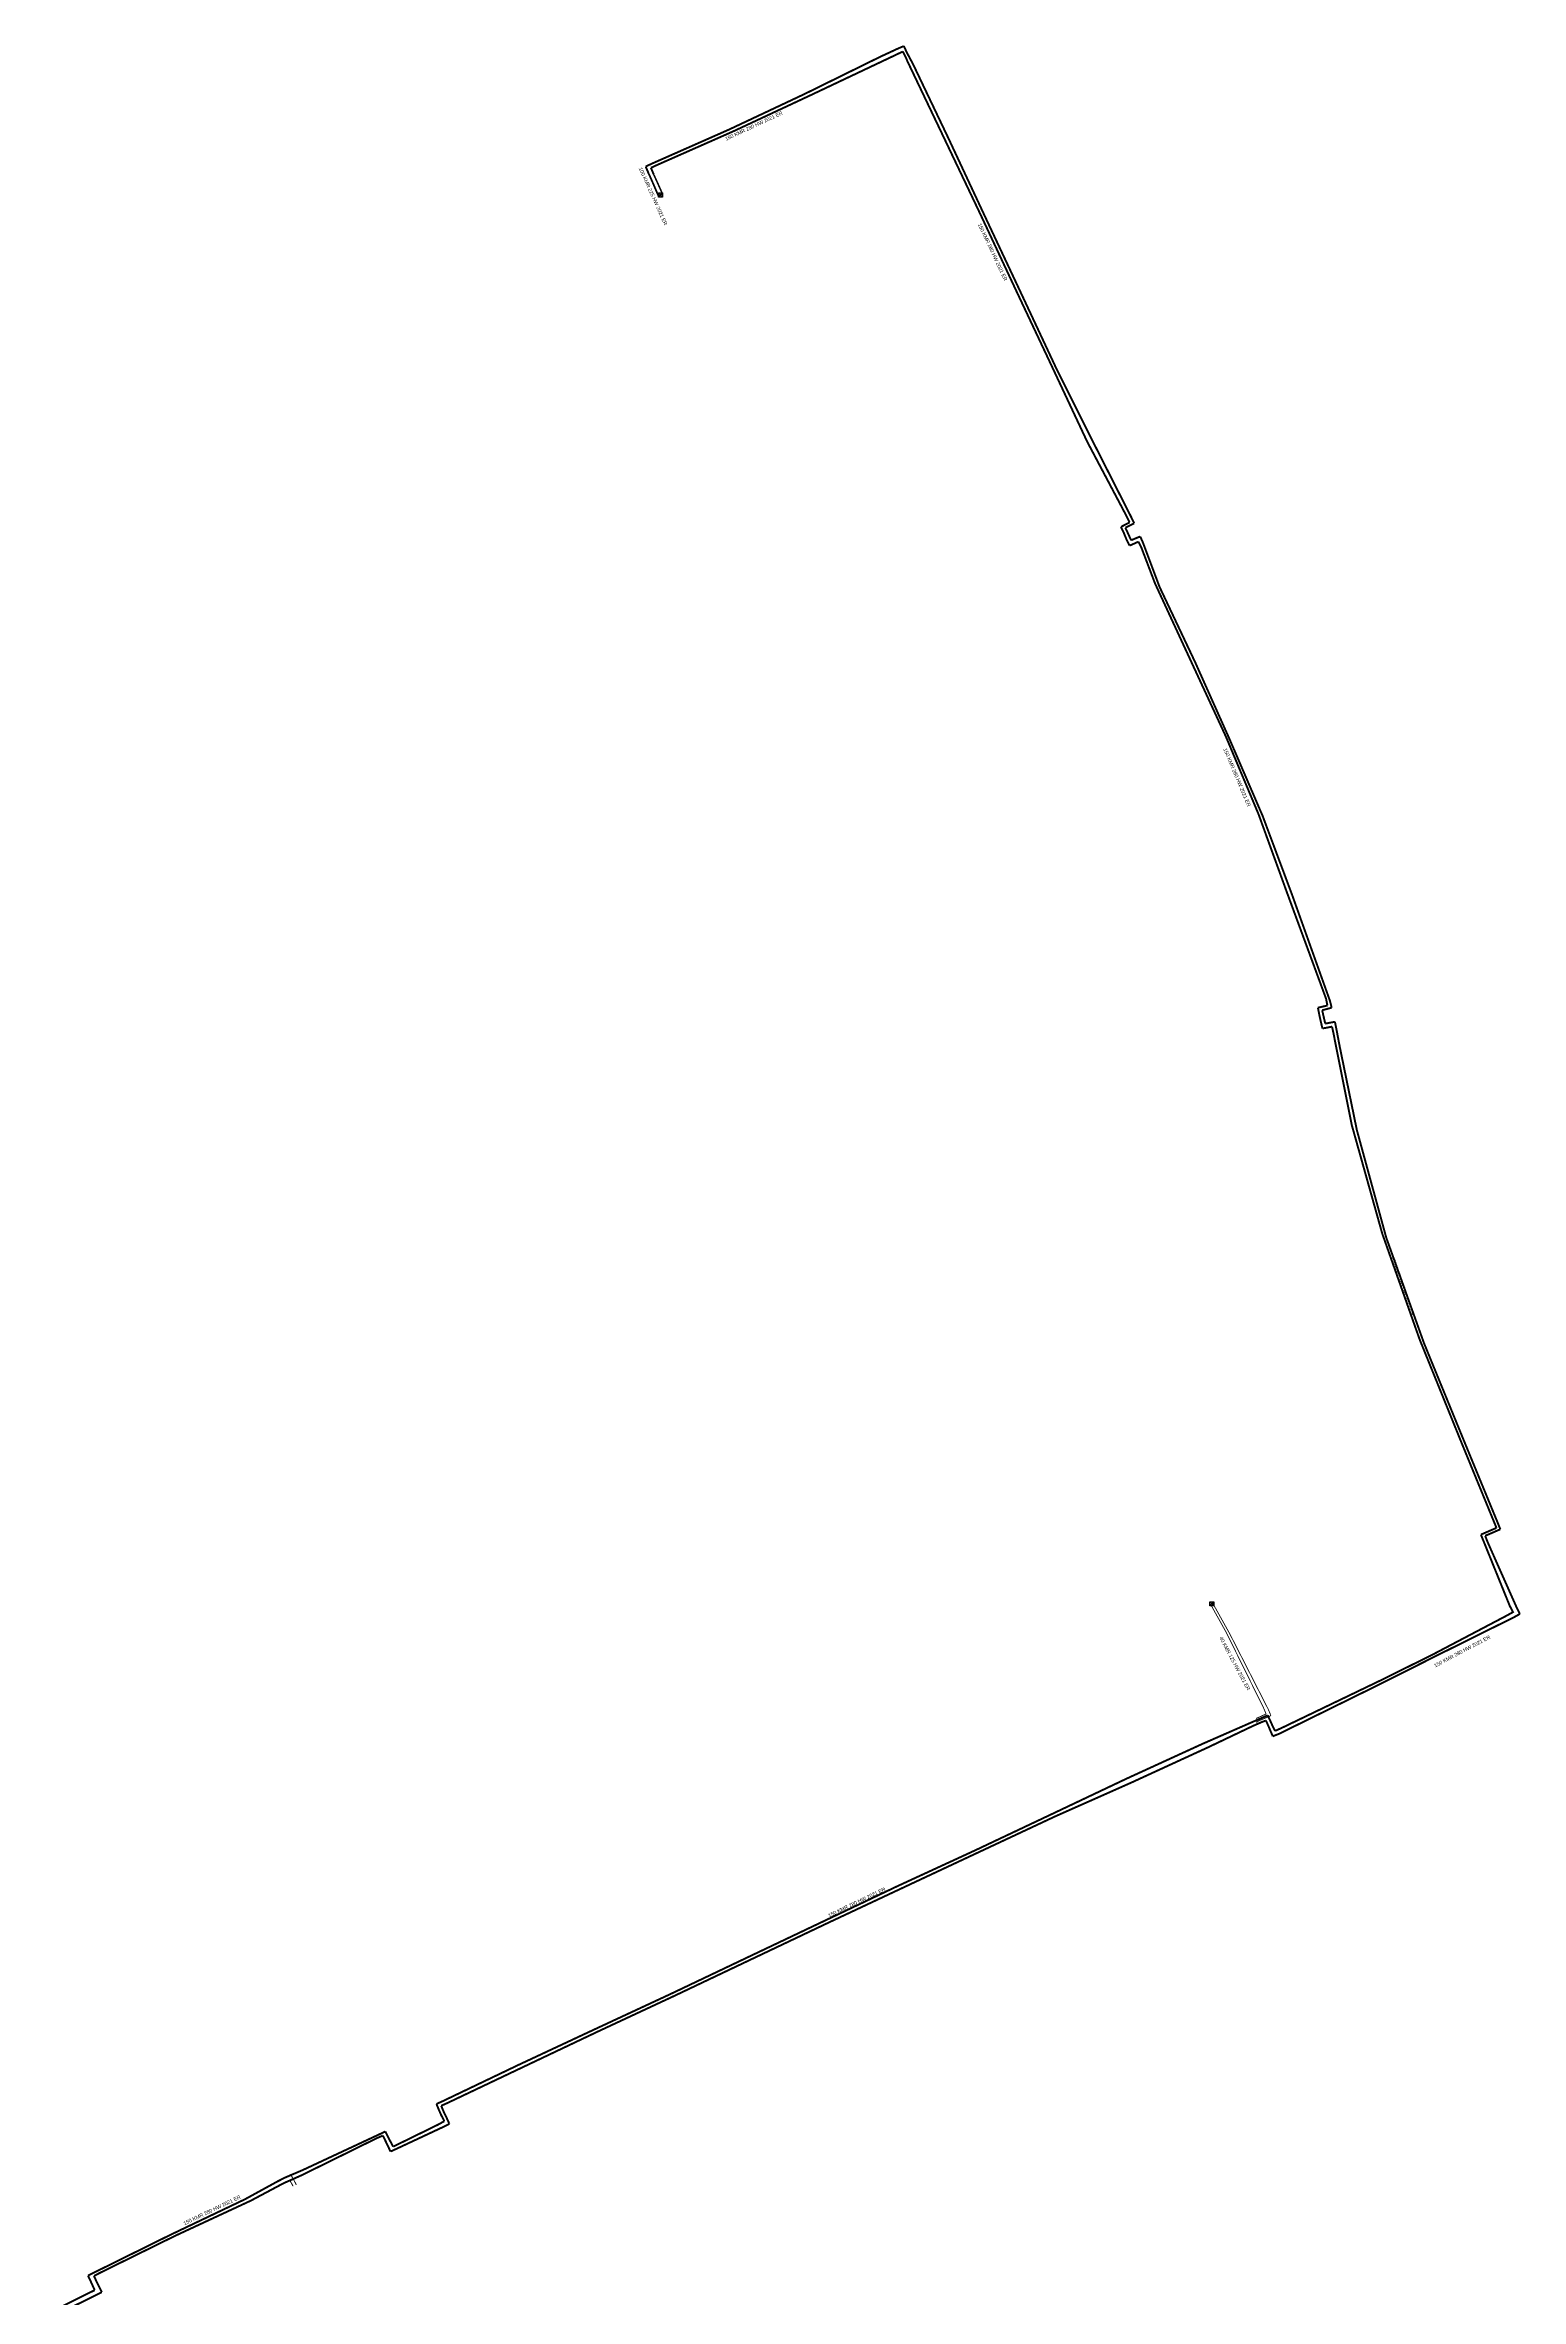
# Model space of a CAD drawing. Header units: metres. Extents: x 585854 to 590015, y 5316219 to 5318761.
# Drawn here: x 586193.3 to 586404.3, y 5317231.9 to 5317554 of the extents above; entities that cross this region are included whole.
import ezdxf
from ezdxf.enums import TextEntityAlignment as Align

# ---------------------------------------------------------------- set-up
doc = ezdxf.new("R2010")
doc.units = ezdxf.units.M
doc.header["$MEASUREMENT"] = 0
doc.layers.get('0').update_dxf_attribs({"color": 250, "linetype": 'CONTINUOUS'})
doc.styles.add('ARIAL NARROW', font='ARIAL.TTF', dxfattribs={"height": 3.3})

# ---------------------------------------------------------------- blocks, each defined once
blk = doc.blocks.new('FEW_GEBEINF-WOHN')
at = {"color": 0}
for p, q in [((-0.5, -0.5), (0.5, 0.5)), ((-0.5, 0.5), (0.5, -0.5))]:
    blk.add_line(p, q, dxfattribs=at)
blk.add_lwpolyline([(-0.5, 0.5), (0.5, 0.5), (0.5, -0.5), (-0.5, -0.5)], close=True, dxfattribs=at)

msp = doc.modelspace()

# ---------------------------------------------------------------- linework, layer by layer
at = {"layer": 'Fernwärme.Fernwärmeleitungen in Betrieb.Heizwasserleitung Rücklauf', "color": 254, "true_color": 0xccccff}
for points, const_width in [([(586316.07, 5317553.91), (586315.16, 5317553.52), (586312.66, 5317552.36), (586301.89, 5317547.06), (586291.03, 5317541.95), (586280.05, 5317537.1), (586279.16, 5317536.69)], 0.28), ([(586348.99, 5317485.69), (586348.57, 5317486.58), (586343.15, 5317497.26), (586337.79, 5317507.98), (586332.71, 5317518.83), (586327.61, 5317529.67), (586322.54, 5317540.52), (586317.38, 5317551.33), (586316.48, 5317553.01), (586316.07, 5317553.91)], 0.28), ([(586279.16, 5317536.69), (586279.55, 5317535.78), (586279.56, 5317535.75)], 0.28), ([(586279.56, 5317535.75), (586279.6, 5317535.66), (586279.95, 5317534.89), (586280.21, 5317534.29), (586280.48, 5317533.67), (586280.74, 5317533.06), (586281.01, 5317532.45), (586281.29, 5317532.62)], 0.255), ([(586347.74, 5317485.05), (586348.38, 5317485.38), (586348.99, 5317485.69)], 0.28), ([(586348.56, 5317483.26), (586348.15, 5317484.16), (586347.74, 5317485.05)], 0.28), ([(586349.86, 5317483.8), (586349.22, 5317483.54), (586348.56, 5317483.26)], 0.28), ([(586377.23, 5317416.44), (586376.99, 5317417.4), (586371.55, 5317432.63), (586367.36, 5317443.85), (586362.62, 5317454.85), (586357.73, 5317465.79), (586352.61, 5317476.62), (586350.26, 5317482.9), (586349.86, 5317483.8)], 0.28), ([(586375.87, 5317416.08), (586376.57, 5317416.26), (586377.23, 5317416.44)], 0.28), ([(586376.31, 5317414.16), (586376.09, 5317415.12), (586375.87, 5317416.08)], 0.28), ([(586377.69, 5317414.42), (586377.02, 5317414.3), (586376.31, 5317414.16)], 0.28), ([(586401.34, 5317341.88), (586400.97, 5317342.8), (586396.46, 5317353.75), (586390.43, 5317368.48), (586385.03, 5317383.57), (586380.83, 5317398.94), (586378.38, 5317410.87), (586377.89, 5317413.46), (586377.69, 5317414.42)], 0.28), ([(586399.17, 5317340.95), (586400.08, 5317341.33), (586400.44, 5317341.49), (586401.34, 5317341.88)], 0.28), ([(586404.14, 5317329.78), (586403.69, 5317330.66), (586399.53, 5317340.03), (586399.17, 5317340.95)], 0.28), ([(586368.55, 5317315.25), (586368.15, 5317316.17), (586362.7, 5317326.86), (586360.73, 5317330.41), (586360.24, 5317331.29), (586360.09, 5317331.23)], 0.125), ([(586368.81, 5317312.29), (586369.73, 5317312.65), (586384.09, 5317319.72), (586392.28, 5317323.84), (586403.28, 5317329.3), (586404.14, 5317329.78)], 0.28), ([(586249.93, 5317259.47), (586250.83, 5317259.87), (586261.67, 5317265.02), (586272.52, 5317270.17), (586283.39, 5317275.24), (586294.23, 5317280.39), (586305.07, 5317285.54), (586315.94, 5317290.64), (586326.8, 5317295.73), (586337.67, 5317300.82), (586348.64, 5317305.69), (586359.54, 5317310.7), (586366, 5317313.78), (586366.62, 5317314.05)], 0.28), ([(586366.62, 5317314.05), (586366.5, 5317314.35), (586366.93, 5317314.54), (586367.63, 5317314.84), (586368.55, 5317315.25)], 0.125), ([(586366.62, 5317314.05), (586367.05, 5317314.24), (586367.83, 5317314.55)], 0.28), ([(586367.83, 5317314.55), (586368.23, 5317313.65), (586368.42, 5317313.19), (586368.81, 5317312.29)], 0.28), ([(586251.1, 5317256.88), (586250.69, 5317257.78), (586250.31, 5317258.56), (586249.93, 5317259.47)], 0.28), ([(586242.69, 5317252.93), (586243.59, 5317253.34), (586250.22, 5317256.44), (586251.1, 5317256.88)], 0.28), ([(586229.92, 5317249.51), (586240.69, 5317254.82), (586241.59, 5317255.21)], 0.28), ([(586241.59, 5317255.21), (586242.02, 5317254.33), (586242.26, 5317253.82), (586242.69, 5317252.93)], 0.28), ([(586227.39, 5317248.39), (586227.45, 5317248.42), (586229.92, 5317249.51)], 0.28), ([(586200.29, 5317235.15), (586201.16, 5317235.59), (586211.86, 5317240.86), (586222.75, 5317245.92), (586226.39, 5317247.86), (586227.39, 5317248.39)], 0.28), ([(586228.27, 5317248.86), (586227.39, 5317248.39)], 0.14), ([(586228.76, 5317247.96), (586228.75, 5317247.99), (586228.27, 5317248.86)], 0.14), ([(586201.41, 5317232.81), (586200.98, 5317233.71), (586200.7, 5317234.25), (586200.29, 5317235.15)], 0.28), ([(586194.32, 5317228.4), (586194.53, 5317228.83), (586194.95, 5317229.75), (586195.89, 5317230.09), (586200.53, 5317232.37), (586201.41, 5317232.81)], 0.28)]:
    msp.add_lwpolyline(points, dxfattribs=dict(at, const_width=const_width))
at = {"layer": 'Fernwärme.Fernwärmeleitungen in Betrieb.Heizwasserleitung Vorlauf', "color": 254, "true_color": 0xffcccc}
for points, const_width in [([(586279.91, 5317536.5), (586280.8, 5317536.91), (586291.78, 5317541.76), (586302.65, 5317546.84), (586315.03, 5317552.7), (586315.92, 5317553.13)], 0.28), ([(586315.92, 5317553.13), (586316.37, 5317552.25), (586316.55, 5317551.8), (586321.74, 5317540.93), (586326.92, 5317530.06), (586332.03, 5317519.15), (586337.17, 5317508.25), (586342.28, 5317497.35), (586347.91, 5317486.7), (586348.35, 5317485.82)], 0.28), ([(586280.32, 5317535.56), (586280.3, 5317535.59), (586279.91, 5317536.5)], 0.28), ([(586281.29, 5317532.62), (586281.54, 5317532.83), (586281.24, 5317533.5), (586280.95, 5317534.15), (586280.65, 5317534.81), (586280.35, 5317535.47), (586280.32, 5317535.56)], 0.225), ([(586348.35, 5317485.82), (586347.74, 5317485.5), (586347.1, 5317485.17)], 0.28), ([(586347.1, 5317485.17), (586347.53, 5317484.28), (586347.9, 5317483.37), (586348.33, 5317482.49)], 0.28), ([(586348.33, 5317482.49), (586348.99, 5317482.78), (586349.61, 5317483.06)], 0.28), ([(586349.61, 5317483.06), (586350.04, 5317482.17), (586351.98, 5317477.08), (586357.04, 5317466.14), (586362.1, 5317455.21), (586366.77, 5317444.11), (586370.88, 5317432.79), (586376.43, 5317417.72), (586376.62, 5317416.75)], 0.28), ([(586376.62, 5317416.75), (586375.96, 5317416.6), (586375.26, 5317416.44)], 0.28), ([(586375.26, 5317416.44), (586375.45, 5317415.47), (586375.68, 5317414.43), (586375.91, 5317413.47)], 0.28), ([(586375.91, 5317413.47), (586376.61, 5317413.6), (586377.28, 5317413.73)], 0.28), ([(586377.28, 5317413.73), (586377.49, 5317412.77), (586377.8, 5317411.18), (586380.12, 5317399.6), (586384.46, 5317384.14), (586389.81, 5317369), (586395.85, 5317354.11), (586400.41, 5317343), (586400.79, 5317342.08)], 0.28), ([(586398.56, 5317341.12), (586398.93, 5317340.21), (586402.69, 5317330.92), (586403.15, 5317330.04), (586402.29, 5317329.56), (586391.73, 5317324), (586384.46, 5317320.39), (586370.04, 5317313.46), (586369.14, 5317313.06)], 0.28), ([(586400.79, 5317342.08), (586399.88, 5317341.69), (586399.47, 5317341.51), (586398.56, 5317341.12)], 0.28), ([(586367.86, 5317315.48), (586367.47, 5317316.39), (586362.15, 5317327.15), (586360.42, 5317330.25), (586359.93, 5317331.13), (586360.09, 5317331.23)], 0.125), ([(586366.59, 5317314.63), (586365.99, 5317314.37), (586358.75, 5317311.2), (586347.84, 5317306.2), (586337, 5317301.06), (586326.15, 5317295.93), (586315.25, 5317290.91), (586304.41, 5317285.76), (586293.57, 5317280.61), (586282.73, 5317275.45), (586271.85, 5317270.39), (586260.98, 5317265.31), (586250.15, 5317260.13), (586249.25, 5317259.73)], 0.28), ([(586366.59, 5317314.63), (586366.49, 5317314.87), (586366.94, 5317315.06), (586367.86, 5317315.48)], 0.125), ([(586366.59, 5317314.63), (586367.18, 5317314.89), (586368.09, 5317315.28)], 0.28), ([(586368.09, 5317315.28), (586368.5, 5317314.39), (586368.7, 5317313.94), (586369.14, 5317313.06)], 0.28), ([(586249.25, 5317259.73), (586249.63, 5317258.82), (586249.93, 5317258.14), (586250.38, 5317257.27)], 0.28), ([(586250.38, 5317257.27), (586249.52, 5317256.79), (586243.95, 5317254.06), (586243.06, 5317253.63)], 0.28), ([(586241.95, 5317255.79), (586241.05, 5317255.37), (586230.18, 5317250.3), (586227.61, 5317249.2), (586227.55, 5317249.17)], 0.28), ([(586243.06, 5317253.63), (586242.6, 5317254.5), (586241.95, 5317255.79)], 0.28), ([(586227.55, 5317249.17), (586228.42, 5317249.64)], 0.14), ([(586228.42, 5317249.64), (586228.91, 5317248.77), (586229.21, 5317248.19), (586229.22, 5317248.16)], 0.14), ([(586199.44, 5317235.19), (586200.32, 5317235.63), (586211.08, 5317240.95), (586221.91, 5317246.12), (586226.54, 5317248.66), (586227.55, 5317249.17)], 0.28), ([(586200.4, 5317233.11), (586199.99, 5317234.01), (586199.86, 5317234.3), (586199.44, 5317235.19)], 0.28), ([(586193.44, 5317228.34), (586193.9, 5317229.28), (586194.31, 5317230.22), (586195.23, 5317230.55), (586199.52, 5317232.68), (586200.4, 5317233.11)], 0.28)]:
    msp.add_lwpolyline(points, dxfattribs=dict(at, const_width=const_width))

# ---------------------------------------------------------------- block references
at = {"layer": 'Fernwärme.Gebäudeeinführungen in Betrieb.Industriebauten', "color": 0, "xscale": 0.6, "yscale": 0.6}
msp.add_blockref('FEW_GEBEINF-WOHN', (586281.29, 5317532.62), dxfattribs=at)
at = {"layer": 'Fernwärme.Gebäudeeinführungen in Betrieb.Wohngebäude', "color": 0, "xscale": 0.6, "yscale": 0.6}
msp.add_blockref('FEW_GEBEINF-WOHN', (586360.09, 5317331.23), dxfattribs=at)

# ---------------------------------------------------------------- texts
at = {"layer": 'Fernwärme.Fernwärmeleitungen in Betrieb - Beschriftungen.Beschriftung AGFW', "color": 242, "true_color": 0xcc0033, "style": 'Arial Narrow'}
for s, rotation, p in [('150 KMR 280 HW 2021 ER ', 25.0452, (586294.9, 5317542.16)), ('100 KMR 225 HW 2021 ER ', -65.925, (586279.88, 5317532.17)), ('150 KMR 280 HW 2021 ER ', -64.9323, (586328.43, 5317524.19)), ('150 KMR 280 HW 2021 ER ', -67.1418, (586363.36, 5317449.11)), ('150 KMR 280 HW 2021 ER ', -70.5456, (586387.02, 5317376.42)), ('150 KMR 280 HW 2021 ER ', 25.5447, (586217.44, 5317244.22))]:
    msp.add_text(s, height=0.525, rotation=rotation, dxfattribs=at).set_placement(p, align=Align.BOTTOM_CENTER)
for s, rotation, p in [('40 KMR 125 HW 2021 ER ', 298.017, (586363.66, 5317322.73)), ('150 KMR 280 HW 2021 ER ', 27.7965, (586395.85, 5317324.72)), ('150 KMR 280 HW 2021 ER ', 25.4106, (586309.32, 5317288.84))]:
    msp.add_text(s, height=0.525, rotation=rotation, dxfattribs=at).set_placement(p, align=Align.TOP_CENTER)

doc.saveas('drawing.dxf')
